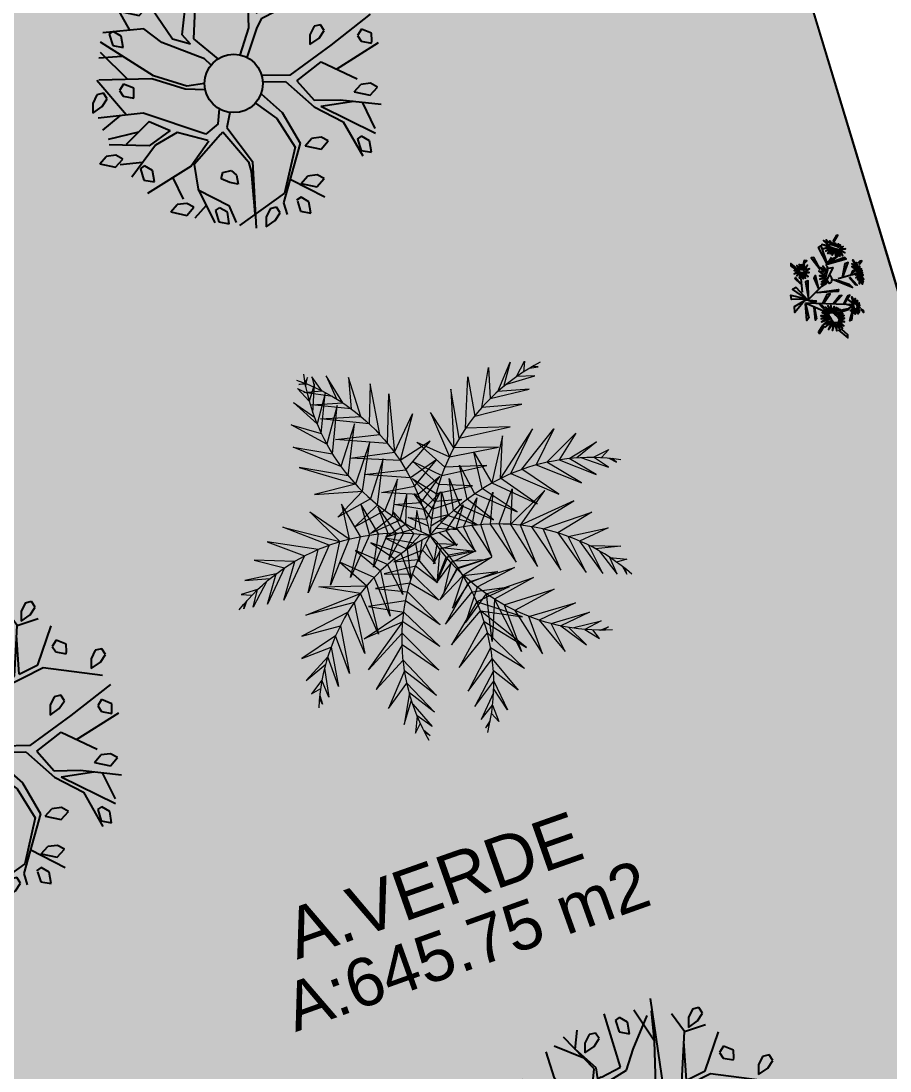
# Model space of a CAD drawing. Header units: millimetres. Extents: x 603733 to 1211550, y 1310999 to 2622648.
# Drawn here: x 605003.05 to 605012.43, y 1311145.74 to 1311157.09 of the extents above; entities that cross this region are included whole.
import ezdxf

# ---------------------------------------------------------------- set-up
doc = ezdxf.new("R2010")
doc.units = ezdxf.units.MM
for name, color, linetype in [('ARBOLES', 102, 'Continuous'), ('FLORES', 7, 'Continuous'), ('MUEBLES', 1, 'Continuous'), ('PALME-1', 82, 'Continuous')]:
    doc.layers.add(name, color=color, linetype=linetype)
doc.styles.get("Standard").update_dxf_attribs({"font": 'arial.ttf'})

# ---------------------------------------------------------------- blocks, each defined once
blk = doc.blocks.new('p_arbol04')
at = {"layer": 'ARBOLES'}
for p, q in [((-0.623, 1.751), (-0.408, 2.362)), ((0.051, 1.875), (0.346, 2.362)), ((0.761, 1.696), (0.543, 2.316)), ((0.739, 1.388), (0.805, 2.293)), ((0.772, 1.945), (1.1, 2.177)), ((-1.003, 0.765), (-1.206, 2.042)), ((-0.408, 1.55), (-1.03, 2.13)), ((1.121, 1.006), (1.721, 1.988)), ((-1.138, 1.515), (-1.476, 1.85)), ((-1.41, 1.113), (-1.364, 1.898)), ((-0.178, 0.97), (0.051, 1.875)), ((0.778, 1.371), (0.783, 1.942)), ((-1.98, 0.646), (-1.849, 1.574)), ((-1.07, 0.749), (-1.815, 1.547)), ((-0.375, 1.086), (-0.408, 1.55)), ((1.984, 0.831), (2.181, 1.574)), ((0.018, 0.878), (0.739, 1.388)), ((0.636, 1.196), (0.778, 1.371)), ((2.581, 1.481), (1.362, 0.043)), ((1.571, 1.059), (2.283, 1.298)), ((-0.047, 0.205), (-0.375, 1.086)), ((0.704, 1.166), (0.636, 1.196)), ((0.708, 1.165), (1.121, 1.006)), ((1.984, 0.831), (2.41, 1.295)), ((-1.718, 0.414), (-2.406, 1.04)), ((-0.014, 0.623), (-0.178, 0.97)), ((-0.014, 0.623), (0.018, 0.878)), ((0.117, 0.646), (0.608, 1.04)), ((0.608, 1.04), (1.158, 0.873)), ((1.158, 0.873), (1.571, 1.059)), ((2.541, 0.507), (2.64, 0.947)), ((-2.079, 0.738), (-2.537, 0.808)), ((-0.777, 0.094), (-1.07, 0.749)), ((-0.71, 0.11), (-1.003, 0.765)), ((1.034, -0.05), (1.984, 0.831)), ((-2.144, -0.12), (-2.668, 0.507)), ((-2.077, 0.227), (-2.603, 0.599)), ((0.136, -0.002), (0.117, 0.646)), ((1.722, -0.143), (2.541, 0.507)), ((2.541, 0.507), (2.934, 0.275)), ((-1.768, 0.206), (-2.439, 0.251)), ((-1.194, -0.839), (-1.718, 0.414)), ((1.82, -0.189), (2.383, 0.381)), ((-2.489, -0.25), (-2.832, 0.066)), ((-1.768, 0.206), (-1.62, -0.236)), ((-0.515, -0.225), (-0.777, 0.094)), ((-0.425, -0.127), (-0.71, 0.11)), ((-0.057, 0.021), (-0.047, 0.205)), ((1.362, 0.043), (1.722, -0.143)), ((-2.046, -0.213), (-2.865, -0.282)), ((-1.62, -0.236), (-2.144, -0.12)), ((-1.554, -0.375), (-2.046, -0.213)), ((0.496, -0.29), (1.034, -0.05)), ((0.551, -0.431), (1.132, -0.189)), ((1.132, -0.189), (1.362, -0.12)), ((1.362, -0.12), (2.246, -0.468)), ((1.82, -0.189), (2.214, -0.352)), ((2.214, -0.352), (3, -0.027)), ((-1.259, -0.955), (-1.554, -0.375)), ((2.246, -0.468), (2.934, -1.488)), ((-1.882, -1.048), (-2.898, -0.746)), ((-0.866, -0.885), (-1.194, -0.839)), ((-0.866, -0.885), (-0.616, -0.706)), ((-2.313, -0.92), (-2.505, -1.372)), ((-1.816, -1.071), (-2.144, -1.465)), ((-1.259, -0.978), (-1.882, -1.048)), ((-0.995, -1.071), (-1.816, -1.071)), ((-0.925, -1.07), (-1.039, -1.872)), ((-0.995, -1.07), (-0.925, -1.07)), ((-0.803, -1.07), (-0.978, -1.928)), ((-0.803, -1.071), (-0.801, -1.071)), ((-0.53, -0.911), (-0.801, -1.071)), ((0.394, -1.003), (0.706, -1.349)), ((0.866, -1.332), (0.474, -0.903)), ((-0.036, -1.178), (0.018, -1.72)), ((0.182, -1.14), (0.182, -1.72)), ((-2.144, -1.465), (-2.439, -2.184)), ((-2.153, -1.476), (-1.98, -2.161)), ((0.706, -1.349), (0.706, -2.138)), ((0.87, -1.512), (0.805, -2.045)), ((0.866, -1.332), (1.886, -1.558)), ((0.87, -1.512), (1.493, -1.628)), ((0.018, -1.72), (-0.178, -2.393)), ((0.182, -1.72), (-0.047, -2.416)), ((1.493, -1.628), (1.722, -2.416)), ((1.886, -1.558), (2.902, -1.744)), ((-2.287, -1.813), (-2.636, -1.813)), ((-0.978, -1.928), (-1.955, -2.892)), ((-1.039, -1.872), (-1.152, -2.045)), ((-1.152, -2.045), (-1.536, -2.447)), ((0.706, -2.138), (0.87, -2.787)), ((0.805, -2.045), (1.165, -2.44)), ((1.591, -1.966), (2.574, -2.254)), ((-1.98, -2.161), (-2.144, -2.509)), ((0.805, -2.231), (1.132, -3.437)), ((0.805, -2.231), (1.328, -2.67)), ((-1.525, -2.442), (-1.759, -2.685)), ((-0.047, -2.416), (-1.194, -2.973)), ((-0.178, -2.393), (-1.03, -2.857)), ((1.165, -2.44), (1.657, -3.135)), ((-1.03, -2.857), (-2.144, -2.602)), ((-0.735, -2.764), (-0.539, -3.53)), ((0.87, -2.787), (0.608, -3.553)), ((1.427, -2.811), (1.198, -3.367))]:
    blk.add_line(p, q, dxfattribs=at)
at = {"layer": 'ARBOLES', "color": 1}
for p, q in [((-0.965, 2.011), (-1.091, 1.802)), ((-0.965, 2.011), (-0.866, 1.988)), ((-0.829, 1.802), (-0.866, 1.988)), ((-0.431, 2.094), (-0.267, 1.802)), ((-0.431, 2.094), (-0.229, 2.094)), ((-0.079, 1.961), (-0.229, 2.094)), ((-0.042, 1.802), (-0.079, 1.961)), ((-1.091, 1.802), (-0.979, 1.616)), ((-0.979, 1.616), (-0.829, 1.802)), ((-0.267, 1.802), (-0.042, 1.802)), ((1.008, 1.882), (0.858, 1.749)), ((0.858, 1.749), (1.083, 1.696)), ((1.196, 1.935), (1.008, 1.882)), ((1.308, 1.855), (1.196, 1.935)), ((1.271, 1.722), (1.308, 1.855)), ((1.083, 1.696), (1.271, 1.722)), ((1.772, 1.719), (1.646, 1.51)), ((1.772, 1.719), (1.87, 1.696)), ((1.908, 1.51), (1.87, 1.696)), ((-2.254, 1.324), (-2.404, 1.191)), ((-2.066, 1.377), (-2.254, 1.324)), ((-1.954, 1.298), (-2.066, 1.377)), ((-1.991, 1.165), (-1.954, 1.298)), ((1.646, 1.51), (1.758, 1.324)), ((1.758, 1.324), (1.908, 1.51)), ((-2.404, 1.191), (-2.179, 1.138)), ((-2.179, 1.138), (-1.991, 1.165)), ((-1.691, 1.085), (-1.729, 0.953)), ((-1.541, 1.112), (-1.691, 1.085)), ((-1.466, 0.899), (-1.541, 1.112)), ((-1.729, 0.953), (-1.616, 0.767)), ((-1.579, 0.793), (-1.466, 0.899)), ((-1.616, 0.767), (-1.579, 0.793)), ((2.995, 0.687), (2.808, 0.634)), ((3.108, 0.608), (2.995, 0.687)), ((2.808, 0.634), (2.658, 0.501)), ((2.658, 0.501), (2.883, 0.448)), ((2.883, 0.448), (3.07, 0.475)), ((3.07, 0.475), (3.108, 0.608)), ((-3.093, 0.395), (-2.928, 0.103)), ((-3.093, 0.395), (-2.891, 0.395)), ((-2.741, 0.262), (-2.891, 0.395)), ((-2.703, 0.103), (-2.741, 0.262)), ((-2.928, 0.103), (-2.703, 0.103)), ((-2.614, -0.298), (-2.741, -0.507)), ((-2.614, -0.298), (-2.516, -0.322)), ((-2.479, -0.507), (-2.516, -0.322)), ((2.695, -0.322), (2.658, -0.454)), ((2.845, -0.295), (2.695, -0.322)), ((2.92, -0.507), (2.845, -0.295)), ((-2.741, -0.507), (-2.628, -0.693)), ((-2.628, -0.693), (-2.479, -0.507)), ((2.658, -0.454), (2.77, -0.64)), ((2.77, -0.64), (2.808, -0.613)), ((2.808, -0.613), (2.92, -0.507)), ((1.945, -1.038), (1.758, -1.091)), ((2.058, -1.118), (1.945, -1.038)), ((3.22, -1.038), (3.033, -1.091)), ((3.333, -1.118), (3.22, -1.038)), ((1.758, -1.091), (1.608, -1.224)), ((1.608, -1.224), (1.833, -1.277)), ((1.833, -1.277), (2.02, -1.251)), ((2.02, -1.251), (2.058, -1.118)), ((3.033, -1.091), (2.883, -1.224)), ((2.883, -1.224), (3.108, -1.277)), ((3.108, -1.277), (3.295, -1.251)), ((3.295, -1.251), (3.333, -1.118)), ((-2.868, -1.357), (-2.703, -1.649)), ((-2.868, -1.357), (-2.666, -1.357)), ((-2.516, -1.489), (-2.666, -1.357)), ((-2.479, -1.649), (-2.516, -1.489)), ((-2.703, -1.649), (-2.479, -1.649)), ((-1.669, -1.683), (-1.552, -1.621)), ((-1.61, -1.869), (-1.669, -1.683)), ((-1.552, -1.621), (-1.406, -1.724)), ((-1.406, -1.724), (-1.406, -1.869)), ((-1.523, -2.014), (-1.61, -1.869)), ((-1.406, -1.869), (-1.523, -2.014)), ((2.395, -1.834), (2.358, -1.967)), ((2.545, -1.808), (2.395, -1.834)), ((2.62, -2.02), (2.545, -1.808)), ((-2.239, -2.024), (-2.366, -2.233)), ((-2.239, -2.024), (-2.141, -2.047)), ((-2.104, -2.233), (-2.141, -2.047)), ((2.358, -1.967), (2.47, -2.153)), ((2.47, -2.153), (2.508, -2.126)), ((2.508, -2.126), (2.62, -2.02)), ((-2.366, -2.233), (-2.254, -2.418)), ((-2.254, -2.418), (-2.104, -2.233)), ((-0.019, -2.525), (0.146, -2.817)), ((-0.019, -2.525), (0.183, -2.525)), ((0.333, -2.657), (0.183, -2.525)), ((1.481, -2.551), (1.646, -2.843)), ((1.481, -2.551), (1.683, -2.551)), ((1.833, -2.684), (1.683, -2.551)), ((0.371, -2.817), (0.333, -2.657)), ((1.87, -2.843), (1.833, -2.684)), ((-1.654, -2.896), (-1.804, -3.029)), ((-1.466, -2.843), (-1.654, -2.896)), ((-1.354, -2.923), (-1.466, -2.843)), ((-1.391, -3.055), (-1.354, -2.923)), ((-1.194, -2.973), (-1.325, -3.182)), ((-0.656, -2.976), (-0.491, -3.268)), ((-0.656, -2.976), (-0.454, -2.976)), ((-0.304, -3.109), (-0.454, -2.976)), ((0.146, -2.817), (0.371, -2.817)), ((1.646, -2.843), (1.87, -2.843)), ((-1.804, -3.029), (-1.579, -3.082)), ((-1.579, -3.082), (-1.391, -3.055)), ((-0.979, -3.162), (-1.091, -3.347)), ((-0.866, -3.162), (-0.979, -3.135)), ((-0.829, -3.347), (-0.866, -3.162)), ((-0.267, -3.268), (-0.304, -3.109)), ((-1.091, -3.347), (-0.979, -3.533)), ((-0.979, -3.533), (-0.829, -3.347)), ((-0.491, -3.268), (-0.267, -3.268)), ((0.797, -3.245), (0.671, -3.454)), ((0.671, -3.454), (0.783, -3.639)), ((0.783, -3.639), (0.933, -3.454)), ((0.797, -3.245), (0.896, -3.268)), ((0.933, -3.454), (0.896, -3.268))]:
    blk.add_line(p, q, dxfattribs=at)
at = {"layer": 'ARBOLES'}
blk.add_circle((-0.03, -0.578), 0.6, dxfattribs=at)
blk = doc.blocks.new('A$C48C97B70')
at = {"layer": 'PALME-1', "lineweight": 5}
for p, q in [((2.315, 6.6), (2.309, 6.418)), ((2.41, 6.325), (2.315, 6.6)), ((2.072, 6.54), (2.171, 6.533)), ((2.216, 6.497), (2.072, 6.54)), ((2.109, 6.384), (2.41, 6.325)), ((2.556, 6.176), (2.109, 6.384)), ((2.552, 6.547), (2.605, 6.122)), ((2.687, 6.026), (2.552, 6.547)), ((2.903, 6.407), (2.793, 5.89)), ((2.912, 5.72), (2.903, 6.407)), ((3.221, 6.198), (3.009, 5.561)), ((3.129, 5.334), (3.221, 6.198)), ((2.171, 6.148), (2.687, 6.026)), ((2.793, 5.89), (2.171, 6.148)), ((2.251, 5.877), (2.912, 5.72)), ((3.009, 5.561), (2.251, 5.877)), ((3.21, 5.152), (3.477, 5.948)), ((3.477, 5.948), (3.277, 4.976)), ((3.277, 4.976), (3.756, 5.506)), ((3.756, 5.506), (3.328, 4.818)), ((2.388, 5.472), (3.129, 5.334)), ((3.21, 5.152), (2.388, 5.472)), ((2.535, 5.1), (3.277, 4.976)), ((3.328, 4.818), (2.535, 5.1)), ((3.909, 4.977), (3.328, 4.818)), ((3.377, 4.635), (3.909, 4.977)), ((2.683, 4.767), (3.377, 4.635)), ((3.409, 4.484), (2.683, 4.767)), ((3.925, 4.65), (3.409, 4.484)), ((3.435, 4.33), (3.925, 4.65)), ((5.099, 4.709), (4.7, 4.004)), ((4.863, 4.035), (5.099, 4.709)), ((5.621, 4.675), (4.863, 4.035)), ((5.049, 4.06), (5.621, 4.675)), ((1.619, 4.431), (2.125, 3.798)), ((1.959, 3.803), (1.619, 4.431)), ((4.221, 3.864), (4.266, 4.448)), ((4.266, 4.448), (4.368, 3.915)), ((4.516, 3.959), (4.561, 4.59)), ((4.561, 4.59), (4.7, 4.004)), ((5.248, 4.076), (5.963, 4.571)), ((5.963, 4.571), (5.505, 4.079)), ((1.109, 4.315), (1.959, 3.803)), ((1.771, 3.798), (1.109, 4.315)), ((2.169, 4.399), (2.125, 3.798)), ((2.314, 3.783), (2.169, 4.399)), ((2.483, 4.305), (2.467, 3.763)), ((2.621, 3.736), (2.483, 4.305)), ((2.871, 4.392), (3.435, 4.33)), ((3.454, 4.176), (2.871, 4.392)), ((3.893, 4.364), (3.454, 4.176)), ((3.464, 4.032), (3.893, 4.364)), ((3.945, 3.747), (4.03, 4.282)), ((4.03, 4.282), (4.076, 3.806)), ((5.691, 4.07), (6.298, 4.391)), ((6.298, 4.391), (5.897, 4.047)), ((0.788, 4.157), (1.318, 3.745)), ((1.572, 3.782), (0.788, 4.157)), ((2.742, 4.179), (2.773, 3.702)), ((2.911, 3.665), (2.742, 4.179)), ((3.012, 4.138), (3.464, 4.032)), ((3.469, 3.911), (3.012, 4.138)), ((3.468, 3.739), (3.827, 4.113)), ((3.827, 4.113), (3.469, 3.911)), ((3.685, 3.61), (3.842, 4.104)), ((3.842, 4.104), (3.836, 3.693)), ((5.724, 3.492), (5.248, 4.076)), ((5.505, 4.079), (6.145, 3.565)), ((6.068, 4.019), (6.59, 4.15)), ((6.59, 4.15), (6.19, 3.993)), ((0.485, 3.926), (0.936, 3.651)), ((1.136, 3.706), (0.485, 3.926)), ((2.956, 4.034), (3.027, 3.628)), ((3.19, 3.57), (2.956, 4.034)), ((4.368, 3.915), (4.964, 3.413)), ((4.964, 3.413), (4.516, 3.959)), ((4.7, 4.004), (5.327, 3.442)), ((5.327, 3.442), (4.863, 4.035)), ((5.049, 4.06), (5.724, 3.492)), ((6.145, 3.565), (5.691, 4.07)), ((5.897, 4.047), (6.422, 3.625)), ((6.422, 3.625), (6.068, 4.019)), ((6.261, 3.976), (6.658, 3.683)), ((6.462, 3.919), (6.749, 3.967)), ((6.658, 3.683), (6.462, 3.919)), ((6.749, 3.967), (6.592, 3.874)), ((1.318, 3.745), (0.768, 3.135)), ((1.771, 3.798), (1.195, 3.13)), ((1.195, 3.13), (1.572, 3.782)), ((1.595, 3.144), (1.959, 3.803)), ((2.125, 3.798), (1.595, 3.144)), ((1.958, 3.173), (2.314, 3.783)), ((2.467, 3.763), (1.958, 3.173)), ((2.375, 3.225), (2.621, 3.736)), ((3.181, 3.857), (3.468, 3.739)), ((3.462, 3.617), (3.181, 3.857)), ((4.254, 3.401), (3.945, 3.747)), ((4.076, 3.806), (4.544, 3.399)), ((4.544, 3.399), (4.221, 3.864)), ((6.706, 3.831), (6.813, 3.725)), ((6.813, 3.725), (6.759, 3.809)), ((0.236, 3.642), (0.655, 3.551)), ((0.772, 3.596), (0.236, 3.642)), ((0.936, 3.651), (0.485, 3.15)), ((0.485, 3.15), (0.772, 3.596)), ((0.768, 3.135), (1.136, 3.706)), ((2.773, 3.702), (2.375, 3.225)), ((2.661, 3.273), (2.911, 3.665)), ((3.027, 3.628), (2.661, 3.273)), ((2.982, 3.339), (3.19, 3.57)), ((3.581, 3.546), (3.927, 3.415)), ((3.927, 3.415), (3.685, 3.61)), ((3.836, 3.693), (4.254, 3.401)), ((0.108, 3.437), (0.277, 3.37)), ((0.398, 3.434), (0.108, 3.437)), ((0.588, 3.523), (0.242, 3.171)), ((0.242, 3.171), (0.398, 3.434)), ((3.302, 3.524), (2.982, 3.339)), ((0.172, 3.309), (0.083, 3.188)), ((0.083, 3.188), (0.123, 3.278)), ((3.248, 3.258), (2.731, 3.212)), ((2.731, 3.212), (3.134, 3.129)), ((3.387, 2.981), (3.248, 3.258)), ((3.333, 3.347), (3.387, 2.981)), ((3.534, 3.189), (3.34, 2.708)), ((3.494, 3.304), (3.845, 3.186)), ((3.845, 3.186), (3.534, 3.189)), ((2.517, 3.065), (2.973, 2.919)), ((3.058, 3.034), (2.517, 3.065)), ((3.331, 2.658), (3.058, 3.034)), ((3.134, 3.129), (3.331, 2.658)), ((3.34, 2.708), (3.598, 3.029)), ((3.598, 3.029), (4.106, 2.989)), ((2.305, 2.87), (2.804, 2.657)), ((2.885, 2.79), (2.305, 2.87)), ((2.973, 2.919), (3.27, 2.374)), ((3.647, 2.918), (3.373, 2.451)), ((4.106, 2.989), (3.647, 2.918)), ((2.804, 2.657), (3.166, 1.967)), ((3.27, 2.374), (2.885, 2.79)), ((3.373, 2.451), (3.71, 2.789)), ((3.71, 2.789), (4.331, 2.805)), ((4.331, 2.805), (3.785, 2.652)), ((2.103, 2.613), (2.646, 2.352)), ((2.729, 2.522), (2.103, 2.613)), ((3.166, 1.967), (2.729, 2.522)), ((3.785, 2.652), (3.45, 2.173)), ((3.45, 2.173), (3.866, 2.519)), ((3.866, 2.519), (4.646, 2.527)), ((4.646, 2.527), (3.953, 2.391)), ((1.871, 2.113), (2.646, 2.352)), ((2.646, 2.352), (3.06, 1.619)), ((3.953, 2.391), (3.586, 1.876)), ((1.792, 1.596), (2.581, 2.199)), ((2.581, 2.199), (1.871, 2.113)), ((3.06, 1.619), (2.581, 2.199)), ((3.586, 1.876), (4.066, 2.239)), ((3.926, 1.441), (4.066, 2.239)), ((4.066, 2.239), (4.908, 2.274)), ((4.908, 2.274), (4.172, 2.112)), ((2.516, 2.023), (1.792, 1.596)), ((2.516, 2.023), (2.926, 1.242)), ((4.172, 2.112), (3.926, 1.441)), ((4.35, 1.136), (4.172, 2.112)), ((4.3, 1.974), (5.183, 1.983)), ((4.3, 1.974), (4.35, 1.136)), ((5.183, 1.983), (4.444, 1.835)), ((2.457, 1.832), (1.821, 1.24)), ((2.926, 1.242), (2.457, 1.832)), ((4.444, 1.835), (4.68, 0.999)), ((4.68, 0.999), (4.639, 1.669)), ((4.639, 1.669), (5.461, 1.659)), ((5.461, 1.659), (4.789, 1.558)), ((1.821, 1.24), (2.399, 1.582)), ((2.399, 1.582), (2.764, 0.846)), ((4.789, 1.558), (5.053, 0.924)), ((5.053, 0.924), (4.963, 1.444)), ((4.963, 1.444), (5.636, 1.437)), ((5.636, 1.437), (5.112, 1.358)), ((2.369, 1.398), (1.925, 0.874)), ((2.764, 0.846), (2.369, 1.398)), ((5.112, 1.358), (5.431, 0.925)), ((5.431, 0.925), (5.223, 1.3)), ((5.289, 1.268), (5.782, 1.241)), ((5.782, 1.241), (5.48, 1.184)), ((1.925, 0.874), (2.347, 1.192)), ((2.347, 1.192), (2.647, 0.589)), ((5.48, 1.184), (5.67, 0.964)), ((5.67, 0.964), (5.609, 1.136)), ((5.724, 1.097), (5.874, 1.11)), ((5.874, 1.11), (5.78, 1.08)), ((2.338, 1.019), (2.097, 0.538)), ((2.097, 0.538), (2.337, 0.894)), ((2.647, 0.589), (2.338, 1.019)), ((2.338, 0.821), (2.539, 0.37)), ((2.351, 0.612), (2.242, 0.343)), ((2.539, 0.37), (2.351, 0.612)), ((2.242, 0.343), (2.366, 0.476)), ((2.384, 0.355), (2.464, 0.229)), ((2.464, 0.229), (2.394, 0.298))]:
    blk.add_line(p, q, dxfattribs=at)
for points in [[(2.17, 6.478), (2.241, 6.61), (2.176, 6.535)], [(2.155, 6.219), (2.027, 6.48), (2.16, 6.356)], [(2.156, 6.01), (2.325, 6.474), (2.155, 6.219)], [(2.17, 5.812), (1.897, 6.276), (2.16, 5.937)], [(2.191, 5.641), (2.448, 6.263), (2.17, 5.812)], [(2.227, 5.436), (1.748, 5.928), (2.191, 5.641)], [(2.271, 5.255), (2.584, 6.015), (2.227, 5.436)], [(4.907, 5.267), (5.211, 5.884), (5.087, 5.37)], [(5.242, 5.447), (5.588, 5.859), (5.357, 5.498)], [(4.393, 4.884), (4.496, 5.717), (4.256, 4.754)], [(4.545, 5.014), (4.834, 5.833), (4.75, 5.166)], [(5.621, 5.597), (5.824, 5.804), (5.752, 5.637)], [(5.87, 5.669), (6.018, 5.646), (5.926, 5.682)], [(2.346, 5.01), (1.67, 5.556), (2.271, 5.255)], [(2.418, 4.824), (2.773, 5.631), (2.346, 5.01)], [(5.424, 5.526), (5.918, 5.521), (5.621, 5.597)], [(4.256, 4.754), (4.053, 5.439), (4.142, 4.634)], [(5.087, 5.37), (5.76, 5.335), (5.242, 5.447)], [(2.418, 4.824), (1.666, 5.198), (2.495, 4.652)], [(2.57, 4.504), (2.932, 5.265), (2.495, 4.652)], [(4.75, 5.166), (5.571, 5.125), (4.907, 5.267)], [(4.019, 4.489), (3.686, 5.027), (4.142, 4.634)], [(4.393, 4.884), (5.273, 4.819), (4.545, 5.014)], [(2.749, 4.211), (3.062, 4.925), (2.665, 4.34)], [(2.495, 4.652), (1.781, 4.688), (2.57, 4.504)], [(3.836, 4.239), (3.531, 4.739), (3.925, 4.367)], [(4.142, 4.634), (4.98, 4.546), (4.256, 4.754)], [(2.665, 4.34), (2.047, 4.205), (2.57, 4.504)], [(2.936, 3.961), (3.195, 4.526), (2.84, 4.084)], [(3.681, 3.983), (3.437, 4.467), (3.752, 4.108)], [(3.925, 4.367), (4.703, 4.31), (4.019, 4.489)], [(2.84, 4.084), (2.267, 3.963), (2.749, 4.211)], [(3.112, 3.763), (3.275, 4.247), (3.03, 3.852)], [(3.551, 3.72), (3.388, 4.212), (3.624, 3.876)], [(3.752, 4.108), (4.371, 4.052), (3.836, 4.239)], [(3.03, 3.852), (2.492, 3.783), (2.936, 3.961)], [(3.325, 3.56), (3.354, 3.929), (3.235, 3.642)], [(3.624, 3.876), (4.134, 3.884), (3.681, 3.983)], [(3.235, 3.642), (2.716, 3.653), (3.112, 3.763)], [(3.504, 3.607), (3.861, 3.703), (3.551, 3.72)], [(3.73, 3.458), (4.128, 3.79), (3.902, 3.447)], [(4.023, 3.434), (4.383, 3.838), (4.165, 3.413)], [(4.318, 3.383), (4.671, 3.85), (4.469, 3.347)], [(4.618, 3.304), (4.996, 3.811), (4.797, 3.243)], [(2.614, 3.199), (2.169, 3.579), (2.474, 3.131)], [(2.892, 3.311), (2.453, 3.629), (2.757, 3.26)], [(3.173, 3.397), (2.712, 3.637), (3.007, 3.35)], [(4.951, 3.181), (5.513, 3.622), (4.797, 3.243)], [(2.338, 3.057), (1.86, 3.471), (2.176, 2.959)], [(3.291, 3.426), (3.14, 3.089), (3.173, 3.397)], [(3.608, 3.461), (3.828, 3.163), (3.73, 3.458)], [(3.902, 3.447), (4.096, 2.975), (4.023, 3.434)], [(4.165, 3.413), (4.34, 2.817), (4.318, 3.383)], [(2.757, 3.26), (2.714, 2.641), (2.614, 3.199)], [(3.007, 3.35), (2.918, 2.847), (2.892, 3.311)], [(3.524, 3.316), (3.359, 2.985), (3.577, 3.207)], [(3.577, 3.207), (4.054, 3.003), (3.645, 3.048)], [(4.469, 3.347), (4.701, 2.603), (4.618, 3.304)], [(4.797, 3.243), (5.023, 2.432), (4.951, 3.181)], [(5.122, 3.102), (5.935, 3.312), (4.951, 3.181)], [(2.039, 2.865), (1.395, 3.175), (2.176, 2.959)], [(2.474, 3.131), (2.407, 2.354), (2.338, 3.057)], [(3.645, 3.048), (3.314, 2.661), (3.689, 2.935)], [(5.122, 3.102), (5.384, 2.259), (5.298, 3.008)], [(5.298, 3.008), (6.166, 3.04), (5.516, 2.873)], [(1.889, 2.751), (1.05, 2.782), (2.039, 2.865)], [(2.176, 2.959), (2.13, 2.118), (2.039, 2.865)], [(3.689, 2.935), (4.213, 2.799), (3.735, 2.799)], [(5.516, 2.873), (5.778, 2.094), (5.667, 2.764)], [(1.889, 2.751), (1.814, 1.872), (1.737, 2.622)], [(3.735, 2.799), (3.284, 2.372), (3.778, 2.649)], [(5.667, 2.764), (6.352, 2.708), (5.829, 2.634)], [(1.737, 2.622), (0.883, 2.467), (1.554, 2.443)], [(3.815, 2.498), (3.259, 1.952), (3.845, 2.347)], [(3.778, 2.649), (4.355, 2.548), (3.815, 2.498)], [(5.829, 2.634), (6.043, 1.995), (5.957, 2.518)], [(5.957, 2.518), (6.468, 2.348), (6.047, 2.431)], [(1.429, 2.305), (0.772, 2.102), (1.299, 2.143)], [(1.554, 2.443), (1.465, 1.626), (1.429, 2.305)], [(3.845, 2.347), (4.468, 2.241), (3.872, 2.159)], [(6.097, 2.378), (6.274, 1.917), (6.236, 2.221)], [(1.299, 2.143), (1.227, 1.473), (1.198, 2.002)], [(3.872, 2.159), (3.253, 1.588), (3.887, 1.994)], [(3.887, 1.994), (4.536, 1.694), (3.872, 2.159)], [(6.236, 2.221), (6.503, 2.108), (6.321, 2.114)], [(1.198, 2.002), (0.737, 1.726), (1.13, 1.897)], [(3.895, 1.806), (4.452, 1.178), (3.887, 1.994)], [(6.394, 2.016), (6.426, 1.87), (6.427, 1.969)], [(1.092, 1.835), (1.018, 1.347), (0.99, 1.652)], [(3.895, 1.806), (3.264, 1.188), (3.891, 1.606)], [(0.99, 1.652), (0.753, 1.484), (0.93, 1.529)], [(3.891, 1.606), (4.315, 0.848), (3.87, 1.351)], [(0.88, 1.418), (0.879, 1.268), (0.858, 1.364)], [(3.87, 1.351), (3.296, 0.762), (3.843, 1.166)], [(3.843, 1.166), (4.104, 0.531), (3.8, 0.963)], [(3.8, 0.963), (3.329, 0.481), (3.756, 0.796)], [(3.756, 0.796), (3.836, 0.264), (3.718, 0.676)], [(3.694, 0.607), (3.365, 0.24), (3.618, 0.413)], [(3.618, 0.413), (3.639, 0.123), (3.562, 0.288)], [(3.507, 0.179), (3.392, 0.083), (3.48, 0.128)]]:
    blk.add_lwpolyline(points, dxfattribs=at)
for centre, start, end in [((5.589, 6.144), 171.0105, 231.4464), ((6.694, 2.334), 100.4762, 160.9122), ((4.041, 0.074), 99.9493, 160.3853), ((0.46, 1.763), 329.1163, 29.5523), ((3.594, 0.025), 32.0006, 92.4366)]:
    blk.add_arc(centre, 3.435, start, end, dxfattribs=at)
at = {"layer": 'PALME-1', "lineweight": 5, "extrusion": (0, 0, -1)}
for centre, major_axis, start_param, end_param in [((0.035, 3.843), (2.429, 2.429), -0.156897, 0.89791), ((5.421, 0.645), (-2.429, 2.429), 0.173647, 1.228454), ((1.947, 0.368), (-2.429, 2.429), 0.182844, 1.237651), ((5.771, 0.927), (2.429, 2.429), 3.700109, 4.754916), ((6.759, 4.372), (-2.429, 2.429), 4.173367, 5.228174)]:
    blk.add_ellipse(centre, major_axis=major_axis, ratio=1, start_param=start_param, end_param=end_param, dxfattribs=at)
blk = doc.blocks.new('FLORES-1')
at = {"color": 86, "linetype": 'Continuous'}
for p, q in [((0.0502, 0.3848), (0.0451, 0.4218)), ((0.0541, 0.3853), (0.0678, 0.4185)), ((0.05, 0.3824), (0.0606, 0.2806)), ((-0.188, 0.2719), (-0.1829, 0.1807)), ((-0.1586, 0.1554), (-0.182, 0.2829)), ((0.2296, 0.2941), (0.188, 0.2313)), ((-0.1829, 0.1807), (-0.1586, 0.1554)), ((-0.1406, 0.0986), (-0.0275, -0.0132)), ((-0.0736, 0.0879), (-0.1048, 0.1009)), ((-0.0638, 0.0765), (-0.1013, 0.0899)), ((0.0557, 0.1455), (-0.0023, 0.0095)), ((0.1682, 0.0169), (0.0701, -0.0123)), ((0.1682, 0.0169), (0.1963, 0.029))]:
    blk.add_line(p, q, dxfattribs=at)
at = {"color": 1, "linetype": 'Continuous'}
for p, q in [((-0.1826, 0.183), (-0.1963, 0.1686)), ((0.0557, 0.1455), (0.0644, 0.1919)), ((0.0694, 0.1775), (0.0686, 0.1992))]:
    blk.add_line(p, q, dxfattribs=at)
at = {"color": 86, "linetype": 'Continuous'}
for points in [[(0.1019, 0.4713), (0.1197, 0.4991), (0.1224, 0.4846), (0.1144, 0.4639)], [(0.0784, 0.4101), (0.0532, 0.3819)], [(0.333, 0.3555), (0.3684, 0.4043), (0.3714, 0.3931), (0.3378, 0.3497)], [(-0.2168, 0.3557), (-0.2345, 0.3682), (-0.251, 0.3638), (-0.2232, 0.3548)], [(0.0616, 0.261), (-0.0092, 0.3439), (-0.0421, 0.3569), (0.0672, 0.2438)], [(0.0406, 0.3673), (-0.0394, 0.3981), (-0.0323, 0.385), (0.0375, 0.3635)], [(0.0598, 0.3181), (0.146, 0.3992), (0.1457, 0.372), (0.0557, 0.3118)], [(0.1944, 0.245), (0.1778, 0.3949), (0.1918, 0.3884), (0.1979, 0.2569), (0.2165, 0.334), (0.2175, 0.2994), (0.2033, 0.2593)], [(-0.2187, 0.2869), (-0.2704, 0.2564), (-0.2691, 0.243), (-0.2082, 0.2891)], [(-0.1698, 0.2986), (-0.1444, 0.2663), (-0.019, -0.0199)], [(-0.1364, 0.2468), (-0.0897, 0.3165), (-0.0903, 0.2963), (-0.1319, 0.2481)], [(-0.1044, 0.1805), (-0.0691, 0.2582), (-0.0648, 0.2416), (-0.1022, 0.1746)], [(0.0239, 0.0935), (-0.0156, 0.2537), (-0.0302, 0.2437), (0.0257, 0.0818)], [(0.0616, 0.1678), (0.1631, 0.2415), (0.1543, 0.2751), (0.0599, 0.1675)], [(0.1959, 0.2446), (0.3391, 0.2315), (0.3421, 0.253), (0.1985, 0.2468)], [(-0.2997, 0.1349), (-0.3853, 0.1809), (-0.3629, 0.1903), (-0.3052, 0.1589)], [(-0.0712, 0.1061), (-0.0219, 0.1809), (-0.0186, 0.1549), (-0.0676, 0.1007)], [(0.1791, 0.1825), (0.2816, 0.1697), (0.286, 0.1507), (0.1778, 0.1804)], [(0.0438, 0.1168), (0.1488, 0.1294), (0.1344, 0.1114), (0.0451, 0.1143)], [(0.2636, 0.0776), (0.2764, 0.1114), (0.2875, 0.094), (0.2677, 0.0789)], [(-0.2232, 0.0404), (-0.2617, -0.0103), (-0.2726, -0.0087), (-0.2328, 0.0487)], [(-0.0776, 0.0292), (-0.1594, 0.0137), (-0.1672, 0.003), (-0.0734, 0.0294)], [(0.0041, -0.008), (-0.0324, 0.0635), (-0.0456, 0.0455), (0.0006, -0.0006)], [(-0.0029, 0.0057), (0.1197, -0.0414), (0.116, -0.0728), (0.0063, -0.0019)], [(-0.0004, 0.0135), (0.1328, 0.0641), (0.1322, 0.0424), (0.0039, 0.0133)], [(0.1291, 0.0019), (0.1836, -0.0217), (0.1931, -0.0168), (0.1344, 0.0016)], [(0.2619, 0.0148), (0.3042, -0.0102), (0.2885, -0.0161), (0.2604, 0.0041)], [(-0.0195, -0.0195), (-0.1316, -0.0383), (-0.1444, -0.0589), (-0.0209, -0.0195)], [(0.0103, -0.0037), (-0.0538, -0.1228), (-0.0113, -0.1071), (0.0041, -0.008)], [(0.0063, -0.0019), (0.0474, -0.1069), (0.0795, -0.1008), (0.0103, -0.0037)]]:
    blk.add_lwpolyline(points, dxfattribs=at)
at = {"color": 1, "linetype": 'Continuous'}
for points in [[(0.0843, 0.4415), (0.1519, 0.4398), (0.0851, 0.4466), (0.1237, 0.4554), (0.0719, 0.4528), (0.087, 0.4679), (0.0598, 0.4564), (0.0644, 0.4745), (0.0512, 0.4555), (0.05, 0.4737), (0.0445, 0.4574), (0.0356, 0.4701), (0.04, 0.4568), (0.023, 0.465), (0.0327, 0.4567), (0.0146, 0.4695), (0.017, 0.4544), (-0.0006, 0.459), (0.0112, 0.4507), (-0.0168, 0.4622), (-0.0012, 0.4499), (-0.0353, 0.4479), (-0.0044, 0.4423), (-0.0473, 0.4368), (0.006, 0.4404), (-0.0372, 0.4185), (0.0161, 0.4395), (-0.0041, 0.418), (0.022, 0.4431), (0.0165, 0.4087), (0.0327, 0.4423), (0.0357, 0.4179), (0.0416, 0.4419), (0.0499, 0.4103), (0.0484, 0.4411), (0.0759, 0.4171), (0.0647, 0.4387), (0.107, 0.4117), (0.074, 0.4402), (0.1266, 0.4197), (0.0889, 0.442)], [(0.2705, 0.347), (0.2429, 0.3072), (0.2804, 0.3342), (0.258, 0.2969), (0.2888, 0.3243), (0.2683, 0.2818), (0.2943, 0.3159), (0.2899, 0.2732), (0.3048, 0.3151), (0.317, 0.2581), (0.3149, 0.3043), (0.3503, 0.2646), (0.3266, 0.3073), (0.374, 0.2869), (0.3444, 0.3131), (0.3691, 0.3087), (0.3321, 0.326), (0.3524, 0.3303), (0.3238, 0.3359), (0.3306, 0.3472), (0.3157, 0.3464), (0.3194, 0.3623), (0.3036, 0.3618), (0.3063, 0.3841), (0.2932, 0.3733), (0.2935, 0.3922), (0.2785, 0.386), (0.2734, 0.4095), (0.2648, 0.3865), (0.2506, 0.4189), (0.2619, 0.3767), (0.2239, 0.4012), (0.2586, 0.3747), (0.2101, 0.3785), (0.2587, 0.3667), (0.2151, 0.3566), (0.2677, 0.3578), (0.2203, 0.3415), (0.2706, 0.3509), (0.2261, 0.3288), (0.2657, 0.3408)], [(-0.1567, 0.3184), (-0.1074, 0.3267), (-0.1607, 0.3288), (-0.1278, 0.3455), (-0.1627, 0.3351), (-0.1477, 0.3554), (-0.1674, 0.3382), (-0.1687, 0.3597), (-0.1757, 0.3388), (-0.1799, 0.3602), (-0.1812, 0.3378), (-0.1913, 0.3587), (-0.1918, 0.3359), (-0.209, 0.3539), (-0.1996, 0.3356), (-0.227, 0.3423), (-0.2093, 0.3278), (-0.2388, 0.3327), (-0.212, 0.3203), (-0.2443, 0.321), (-0.2086, 0.3167), (-0.2379, 0.3007), (-0.2016, 0.3168), (-0.2278, 0.2858), (-0.1944, 0.3107), (-0.202, 0.2765), (-0.1824, 0.3103), (-0.1757, 0.2753), (-0.1731, 0.3099), (-0.1516, 0.2824), (-0.1631, 0.3203), (-0.1228, 0.2957), (-0.1609, 0.3149)], [(-0.1607, 0.1698), (-0.138, 0.1872), (-0.1604, 0.1558), (-0.1247, 0.1726), (-0.1531, 0.1491), (-0.1072, 0.154), (-0.1492, 0.1403), (-0.1024, 0.1312), (-0.1509, 0.1284), (-0.1042, 0.1101), (-0.1514, 0.1155), (-0.105, 0.094), (-0.1592, 0.1105), (-0.1311, 0.0716), (-0.1697, 0.1079), (-0.1511, 0.054), (-0.1729, 0.1052), (-0.1736, 0.0451), (-0.1819, 0.1072), (-0.1961, 0.0402), (-0.1976, 0.1101), (-0.2207, 0.0464), (-0.2153, 0.1099), (-0.2431, 0.0509), (-0.2278, 0.1094), (-0.2696, 0.068), (-0.2383, 0.119), (-0.2896, 0.093), (-0.2478, 0.1287), (-0.3048, 0.1231), (-0.2566, 0.1442), (-0.3106, 0.1479), (-0.2569, 0.1533), (-0.3042, 0.1688), (-0.2526, 0.161), (-0.2874, 0.186), (-0.2476, 0.1704), (-0.2621, 0.2015), (-0.24, 0.1757), (-0.2373, 0.2132), (-0.23, 0.1793), (-0.2172, 0.2174), (-0.2181, 0.1762), (-0.1992, 0.2152), (-0.2046, 0.1778), (-0.1877, 0.2147), (-0.195, 0.1735)], [(-0.1774, 0.1722), (-0.1831, 0.1679), (-0.1789, 0.175)], [(-0.1686, 0.1637), (-0.1716, 0.1614), (-0.1688, 0.1652)], [(-0.1663, 0.1964), (-0.1605, 0.2062), (-0.1667, 0.1997)], [(-0.1612, 0.1755), (-0.1468, 0.1952), (-0.1625, 0.1833)], [(0.0795, 0.1808), (0.0705, 0.1454), (0.0695, 0.1728)], [(0.0808, 0.1925), (0.0819, 0.1987), (0.0829, 0.1953)], [(0.0989, 0.1949), (0.0859, 0.1538), (0.0846, 0.1845)], [(0.1492, 0.2314), (0.1787, 0.2393), (0.1468, 0.2235), (0.194, 0.2102), (0.1441, 0.2166), (0.1902, 0.1927), (0.1504, 0.1953), (0.1705, 0.1668), (0.1205, 0.1923), (0.135, 0.1586), (0.1116, 0.1996), (0.1105, 0.1521), (0.1011, 0.1965)], [(0.2251, 0.0688), (0.2578, 0.0818), (0.2366, 0.0651), (0.2641, 0.0686), (0.2369, 0.0559), (0.2658, 0.0585), (0.2374, 0.0503), (0.2722, 0.0453), (0.2428, 0.0399), (0.2731, 0.0265), (0.2453, 0.0346), (0.2572, 0.0057), (0.2363, 0.0279), (0.2446, -0.0073), (0.2325, 0.0247), (0.2219, -0.0147), (0.2242, 0.0234), (0.1999, -0.0024), (0.2114, 0.0242), (0.1755, 0.0088), (0.2059, 0.0343), (0.1592, 0.0344), (0.1972, 0.0431), (0.1573, 0.0521), (0.1918, 0.054), (0.1626, 0.0769), (0.1957, 0.0626), (0.188, 0.0948), (0.2015, 0.068), (0.2133, 0.1063), (0.2175, 0.0747), (0.2437, 0.1038), (0.2292, 0.0666)]]:
    blk.add_lwpolyline(points, dxfattribs=at)
at = {"color": 50, "linetype": 'Continuous'}
for points in [[(0.0429, 0.4538), (0.0396, 0.455), (0.0295, 0.4548), (0.0196, 0.4532), (0.0069, 0.4511), (-0.0035, 0.448), (-0.0085, 0.4452), (-0.0035, 0.4418), (0.0154, 0.4411), (0.0333, 0.4416), (0.0548, 0.4408), (0.0689, 0.4408), (0.0845, 0.4432), (0.0814, 0.4518), (0.0672, 0.4548), (0.0531, 0.4551), (0.0395, 0.4534)], [(-0.1609, 0.3167), (-0.1598, 0.3191), (-0.1604, 0.3238), (-0.1625, 0.3283), (-0.1685, 0.3346), (-0.1714, 0.3359), (-0.182, 0.3366), (-0.192, 0.3351), (-0.2029, 0.3271), (-0.2072, 0.32), (-0.2037, 0.314), (-0.1977, 0.3111), (-0.1877, 0.3121), (-0.1782, 0.3128), (-0.1672, 0.3149), (-0.1586, 0.3175)], [(0.2779, 0.3797), (0.2711, 0.3809), (0.2628, 0.3777), (0.262, 0.3719), (0.2678, 0.3623), (0.2755, 0.3513), (0.2877, 0.3366), (0.3008, 0.3207), (0.3165, 0.3067), (0.3261, 0.3135), (0.322, 0.3291), (0.3148, 0.3404), (0.3073, 0.3505), (0.2937, 0.3662), (0.2803, 0.3767)], [(0.1166, 0.2321), (0.1105, 0.2343), (0.0996, 0.2362), (0.0882, 0.2361), (0.0742, 0.2337), (0.0628, 0.2278), (0.0535, 0.2194), (0.0515, 0.211), (0.0539, 0.2044), (0.0626, 0.2015), (0.0798, 0.1996), (0.086, 0.1986)], [(0.1037, 0.1965), (0.1076, 0.1963), (0.1236, 0.1952), (0.1373, 0.1991), (0.144, 0.2115), (0.1389, 0.2195), (0.1359, 0.2218)], [(0.2312, 0.0493), (0.2305, 0.0529), (0.2267, 0.0572), (0.2191, 0.0621), (0.2069, 0.0615), (0.2004, 0.0563), (0.204, 0.0491), (0.2072, 0.0408), (0.2139, 0.0314), (0.2242, 0.0301), (0.2321, 0.0312), (0.2373, 0.0391), (0.2335, 0.0476), (0.2297, 0.0523)]]:
    blk.add_lwpolyline(points, dxfattribs=at)
blk.add_lwpolyline([(-0.1752, 0.1549), (-0.1752, 0.1547), (-0.1791, 0.1554), (-0.1828, 0.1563), (-0.1856, 0.1574), (-0.1876, 0.1589), (-0.1897, 0.1598), (-0.1918, 0.1613), (-0.1947, 0.1619), (-0.2055, 0.167), (-0.2145, 0.171), (-0.2317, 0.1699), (-0.2429, 0.1622), (-0.2491, 0.1531), (-0.2457, 0.1387), (-0.2358, 0.1226), (-0.2222, 0.1192), (-0.2018, 0.1162), (-0.1857, 0.1125), (-0.1655, 0.1109), (-0.1556, 0.1299), (-0.1612, 0.1461)], close=True, dxfattribs=at)
blk = doc.blocks.new('arbusto5')
at = {"layer": 'FLORES'}
blk.add_blockref('FLORES-1', (0.1444, 0.0589), dxfattribs=at)

msp = doc.modelspace()

# ---------------------------------------------------------------- hatches: boundary and pattern name
at = {"true_color": 0xafd9aa}
h = msp.add_hatch(color=9, dxfattribs=at)
h.dxf.hatch_style = 1
h.paths.add_polyline_path([(604911.704, 1311128.963), (604908.616, 1311133.702), (604904.8, 1311139.56), (604903.378, 1311141.752), (604890.493, 1311161.615), (604887.114, 1311169.584), (604890.741, 1311171.475), (604900.681, 1311174.09), (604918.672, 1311177.415), (604941.484, 1311182.032), (604970.419, 1311187.096), (605001.145, 1311192.781), (605008.096, 1311168.792), (605020.289, 1311128.427), (605025.004, 1311113.224), (604990.344, 1311101.683), (604983.054, 1311099.323), (604967.143, 1311093.947), (604940.498, 1311085), (604933.737, 1311094.578), (604921.226, 1311114.213), (604916.727, 1311121.222), (604912.283, 1311128.072, -0.999015)])
at = {"true_color": 0xf8f6af}
h = msp.add_hatch(color=51, dxfattribs=at)
h.dxf.hatch_style = 1
h.paths.add_polyline_path([(605008.985, 1311165.848), (604990.475, 1311159.363), (604989.719, 1311159.098), (604993.016, 1311149.7, 0.41593), (604993.887, 1311149.301), (604998.847, 1311151.054), (605002.825, 1311139.715), (604997.887, 1311137.972, 0.350964), (604997.435, 1311137.108), (604999.165, 1311132.176, 0.362883), (605000.05, 1311131.782), (605008.079, 1311134.564, -0.318731), (605008.484, 1311134.36), (605012.409, 1311123.174), (605020.986, 1311126.177), (605020.289, 1311128.427)])
h.paths.add_polyline_path([(605006.015, 1311146.624), (605009.405, 1311147.819), (605009.034, 1311148.872), (605005.644, 1311147.677)], flags=24)
h.paths.add_polyline_path([(605005.999, 1311145.854), (605010.12, 1311147.327), (605009.759, 1311148.335), (605005.639, 1311146.862)], flags=24)

# ---------------------------------------------------------------- linework, layer by layer
msp.add_line((605008.985, 1311165.848), (605020.986, 1311126.177))
msp.add_lwpolyline([(604940.498, 1311085), (604933.737, 1311094.578), (604918.593, 1311118.346), (604911.994, 1311128.518), (604904.8, 1311139.56), (604890.493, 1311161.615), (604887.114, 1311169.584), (604890.741, 1311171.475), (604900.681, 1311174.09), (604918.672, 1311177.415), (604941.484, 1311182.032), (604970.419, 1311187.096), (605001.145, 1311192.781), (605008.096, 1311168.792), (605020.289, 1311128.427), (605025.004, 1311113.224), (604990.344, 1311101.683), (604983.054, 1311099.323), (604967.143, 1311093.947)], close=True)
at = {"color": 4}
msp.add_lwpolyline([(604940.498, 1311085), (604933.737, 1311094.578), (604918.593, 1311118.346), (604911.994, 1311128.518), (604904.8, 1311139.56), (604890.493, 1311161.615), (604887.114, 1311169.584), (604890.741, 1311171.475), (604900.681, 1311174.09), (604918.672, 1311177.415), (604941.484, 1311182.032), (604970.419, 1311187.096), (605001.145, 1311192.781), (605008.096, 1311168.792), (605020.289, 1311128.427), (605025.004, 1311113.224), (604990.344, 1311101.683), (604983.054, 1311099.323), (604967.143, 1311093.947)], close=True, dxfattribs=at)

# ---------------------------------------------------------------- block references
at = {"layer": 'ARBOLES', "xscale": 0.5252973874192619, "yscale": 0.5252973874192619, "zscale": 0.5252973874192619, "rotation": 48.57546149059794}
for p in [(605005.126, 1311156.624), (605002.319, 1311149.379), (605009.528, 1311144.991)]:
    msp.add_blockref('p_arbol04', p, dxfattribs=at)
at = {"layer": 'MUEBLES', "linetype": 'Continuous', "xscale": -1.417112015813753, "yscale": 1.417112015653547, "zscale": 1.417112015818895, "rotation": 292.0945269993258}
msp.add_blockref('arbusto5', (605011.535, 1311153.851), dxfattribs=at)
at = {"layer": 'PALME-1', "xscale": -0.6407901816258526, "yscale": 0.6407901816258526, "zscale": 0.6407901816258526, "rotation": 61.92829961941003}
msp.add_blockref('A$C48C97B70', (605010.461, 1311152.434), dxfattribs=at)

# ---------------------------------------------------------------- texts
at = {"color": 30, "true_color": 0xf26722, "insert": (605007.503, 1311147.75), "char_height": 0.5418, "width": 1.54655, "attachment_point": 5, "rotation": 19.4207}
msp.add_mtext('A.VERDE', dxfattribs=at)
at = {"color": 5, "insert": (605007.86, 1311147.093), "char_height": 0.51947, "attachment_point": 5, "rotation": 19.6652}
msp.add_mtext('{\\C7;A:645.75 m2}', dxfattribs=at)

doc.saveas('drawing.dxf')
